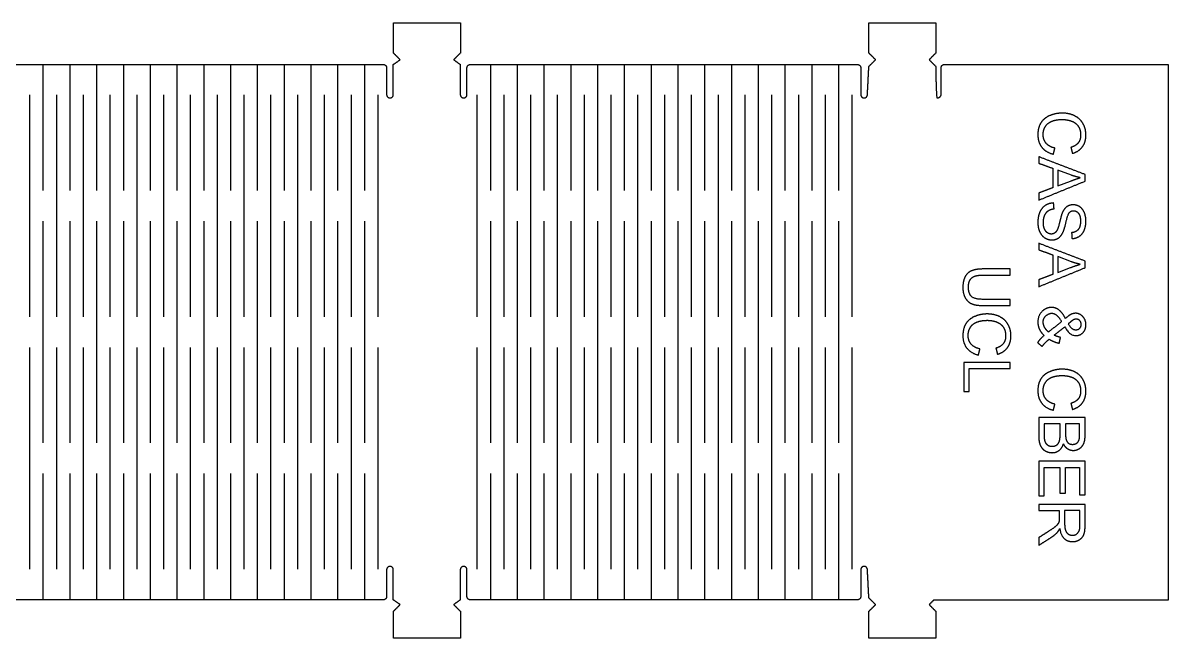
# Model space of a CAD drawing. Header units: millimetres. Extents: x -213 to 898, y -426 to 200.
# Drawn here: x 342.4 to 513.4, y -426.4 to -334.5 of the extents above; entities that cross this region are included whole.
import ezdxf

# ---------------------------------------------------------------- set-up
doc = ezdxf.new("R2010")
doc.units = ezdxf.units.MM
doc.layers.add('Cut', color=1, linetype='Continuous', true_color=0xff0000)
doc.layers.add('Line', color=18, linetype='Continuous', true_color=0x000000)

msp = doc.modelspace()

# ---------------------------------------------------------------- linework, layer by layer
at = {"layer": 'Cut'}
for p, q in [((345.4, -340.69), (345.4, -359.53)), ((349.4, -340.69), (349.4, -359.53)), ((353.4, -340.69), (353.4, -359.53)), ((357.4, -340.69), (357.4, -359.53)), ((361.4, -340.69), (361.4, -359.53)), ((365.4, -340.69), (365.4, -359.53)), ((369.4, -340.69), (369.4, -359.53)), ((373.4, -340.69), (373.4, -359.53)), ((377.4, -340.69), (377.4, -359.53)), ((381.4, -340.69), (381.4, -359.53)), ((385.4, -340.69), (385.4, -359.53)), ((389.4, -340.69), (389.4, -359.53)), ((393.4, -340.69), (393.4, -359.53)), ((412.21, -340.69), (412.21, -359.53)), ((416.21, -340.69), (416.21, -359.53)), ((420.21, -340.69), (420.21, -359.53)), ((424.21, -340.69), (424.21, -359.53)), ((428.21, -340.69), (428.21, -359.53)), ((432.21, -340.69), (432.21, -359.53)), ((436.21, -340.69), (436.21, -359.53)), ((440.21, -340.69), (440.21, -359.53)), ((444.21, -340.69), (444.21, -359.53)), ((448.21, -340.69), (448.21, -359.53)), ((452.21, -340.69), (452.21, -359.53)), ((456.21, -340.69), (456.21, -359.53)), ((460.21, -340.69), (460.21, -359.53)), ((464.21, -340.69), (464.21, -359.53)), ((343.4, -345.24), (343.4, -378.39)), ((347.4, -345.24), (347.4, -378.39)), ((351.4, -345.24), (351.4, -378.39)), ((355.4, -345.24), (355.4, -378.39)), ((359.4, -345.24), (359.4, -378.39)), ((363.4, -345.24), (363.4, -378.39)), ((367.4, -345.24), (367.4, -378.39)), ((371.4, -345.24), (371.4, -378.39)), ((375.4, -345.24), (375.4, -378.39)), ((379.4, -345.24), (379.4, -378.39)), ((383.4, -345.24), (383.4, -378.39)), ((387.4, -345.24), (387.4, -378.39)), ((391.4, -345.24), (391.4, -378.39)), ((395.4, -345.24), (395.4, -378.39)), ((410.21, -345.24), (410.21, -378.39)), ((414.21, -345.24), (414.21, -378.39)), ((418.21, -345.24), (418.21, -378.39)), ((422.21, -345.24), (422.21, -378.39)), ((426.21, -345.24), (426.21, -378.39)), ((430.21, -345.24), (430.21, -378.39)), ((434.21, -345.24), (434.21, -378.39)), ((438.21, -345.24), (438.21, -378.39)), ((442.21, -345.24), (442.21, -378.39)), ((446.21, -345.24), (446.21, -378.39)), ((450.21, -345.24), (450.21, -378.39)), ((454.21, -345.24), (454.21, -378.39)), ((458.21, -345.24), (458.21, -378.39)), ((462.21, -345.24), (462.21, -378.39)), ((466.21, -345.24), (466.21, -378.39)), ((345.4, -364.11), (345.4, -397.25)), ((349.4, -364.11), (349.4, -397.25)), ((353.4, -364.11), (353.4, -397.25)), ((357.4, -364.11), (357.4, -397.25)), ((361.4, -364.11), (361.4, -397.25)), ((365.4, -364.11), (365.4, -397.25)), ((369.4, -364.11), (369.4, -397.25)), ((373.4, -364.11), (373.4, -397.25)), ((377.4, -364.11), (377.4, -397.25)), ((381.4, -364.11), (381.4, -397.25)), ((385.4, -364.11), (385.4, -397.25)), ((389.4, -364.11), (389.4, -397.25)), ((393.4, -364.11), (393.4, -397.25)), ((412.21, -364.11), (412.21, -397.25)), ((416.21, -364.11), (416.21, -397.25)), ((420.21, -364.11), (420.21, -397.25)), ((424.21, -364.11), (424.21, -397.25)), ((428.21, -364.11), (428.21, -397.25)), ((432.21, -364.11), (432.21, -397.25)), ((436.21, -364.11), (436.21, -397.25)), ((440.21, -364.11), (440.21, -397.25)), ((444.21, -364.11), (444.21, -397.25)), ((448.21, -364.11), (448.21, -397.25)), ((452.21, -364.11), (452.21, -397.25)), ((456.21, -364.11), (456.21, -397.25)), ((460.21, -364.11), (460.21, -397.25)), ((464.21, -364.11), (464.21, -397.25)), ((343.4, -382.97), (343.4, -416.11)), ((347.4, -382.97), (347.4, -416.11)), ((351.4, -382.97), (351.4, -416.11)), ((355.4, -382.97), (355.4, -416.11)), ((359.4, -382.97), (359.4, -416.11)), ((363.4, -382.97), (363.4, -416.11)), ((367.4, -382.97), (367.4, -416.11)), ((371.4, -382.97), (371.4, -416.11)), ((375.4, -382.97), (375.4, -416.11)), ((379.4, -382.97), (379.4, -416.11)), ((383.4, -382.97), (383.4, -416.11)), ((387.4, -382.97), (387.4, -416.11)), ((391.4, -382.97), (391.4, -416.11)), ((395.4, -382.97), (395.4, -416.11)), ((410.21, -382.97), (410.21, -416.11)), ((414.21, -382.97), (414.21, -416.11)), ((418.21, -382.97), (418.21, -416.11)), ((422.21, -382.97), (422.21, -416.11)), ((426.21, -382.97), (426.21, -416.11)), ((430.21, -382.97), (430.21, -416.11)), ((434.21, -382.97), (434.21, -416.11)), ((438.21, -382.97), (438.21, -416.11)), ((442.21, -382.97), (442.21, -416.11)), ((446.21, -382.97), (446.21, -416.11)), ((450.21, -382.97), (450.21, -416.11)), ((454.21, -382.97), (454.21, -416.11)), ((458.21, -382.97), (458.21, -416.11)), ((462.21, -382.97), (462.21, -416.11)), ((466.21, -382.97), (466.21, -416.11)), ((345.4, -401.83), (345.4, -420.69)), ((349.4, -401.83), (349.4, -420.69)), ((353.4, -401.83), (353.4, -420.69)), ((357.4, -401.83), (357.4, -420.69)), ((361.4, -401.83), (361.4, -420.69)), ((365.4, -401.83), (365.4, -420.69)), ((369.4, -401.83), (369.4, -420.69)), ((373.4, -401.83), (373.4, -420.69)), ((377.4, -401.83), (377.4, -420.69)), ((381.4, -401.83), (381.4, -420.69)), ((385.4, -401.83), (385.4, -420.69)), ((389.4, -401.83), (389.4, -420.69)), ((393.4, -401.83), (393.4, -420.69)), ((412.21, -401.83), (412.21, -420.69)), ((416.21, -401.83), (416.21, -420.69)), ((420.21, -401.83), (420.21, -420.69)), ((424.21, -401.83), (424.21, -420.69)), ((428.21, -401.83), (428.21, -420.69)), ((432.21, -401.83), (432.21, -420.69)), ((436.21, -401.83), (436.21, -420.69)), ((440.21, -401.83), (440.21, -420.69)), ((444.21, -401.83), (444.21, -420.69)), ((448.21, -401.83), (448.21, -420.69)), ((452.21, -401.83), (452.21, -420.69)), ((456.21, -401.83), (456.21, -420.69)), ((460.21, -401.83), (460.21, -420.69)), ((464.21, -401.83), (464.21, -420.69))]:
    msp.add_line(p, q, dxfattribs=at)
for points in [[(397.74, -339), (397.74, -336.75), (397.74, -334.5)], [(397.74, -334.5), (402.74, -334.5), (407.74, -334.5)], [(407.74, -334.5), (407.74, -336.75), (407.74, -339)], [(468.74, -339), (468.74, -336.75), (468.74, -334.5)], [(468.74, -334.5), (473.74, -334.5), (478.74, -334.5)], [(478.74, -334.5), (478.74, -336.75), (478.74, -339)], [(397.72, -340.71), (398.23, -340.36), (398.74, -340)], [(398.74, -340), (398.24, -339.5), (397.74, -339)], [(407.74, -339), (407.24, -339.5), (406.74, -340)], [(406.74, -340), (407.23, -340.36), (407.72, -340.71)], [(469.74, -340), (469.24, -339.5), (468.74, -339)], [(468.74, -341), (469.24, -340.5), (469.74, -340)], [(478.74, -339), (478.24, -339.5), (477.74, -340)], [(477.74, -340), (478.24, -340.5), (478.74, -341)], [(338.41, -340.71), (367.31, -340.71), (396.22, -340.71)], [(396.72, -341.21), (396.72, -343.21), (396.72, -345.21)], [(397.72, -345.21), (397.72, -342.96), (397.72, -340.71)], [(407.72, -340.71), (407.72, -342.96), (407.72, -345.21)], [(408.72, -345.21), (408.72, -343.21), (408.72, -341.21)], [(409.22, -340.71), (438.12, -340.71), (467.03, -340.71)], [(467.53, -341.21), (467.53, -343.21), (467.53, -345.21)], [(468.53, -345.21), (468.63, -343.11), (468.74, -341)], [(479.53, -345.21), (479.53, -343.21), (479.53, -341.21)], [(480.03, -340.71), (496.73, -340.71), (513.43, -340.71)], [(513.43, -340.71), (513.43, -380.71), (513.43, -420.71)], [(396.72, -416.19), (396.72, -418.19), (396.72, -420.19)], [(397.72, -420.69), (397.72, -418.44), (397.72, -416.19)], [(407.72, -416.19), (407.72, -418.44), (407.72, -420.69)], [(408.72, -420.19), (408.72, -418.19), (408.72, -416.19)], [(467.53, -416.19), (467.53, -418.19), (467.53, -420.19)], [(468.74, -420.4), (468.63, -418.29), (468.53, -416.19)], [(396.22, -420.69), (367.31, -420.69), (338.41, -420.69)], [(398.74, -421.4), (398.23, -421.04), (397.72, -420.69)], [(407.72, -420.69), (407.23, -421.04), (406.74, -421.4)], [(467.03, -420.69), (438.12, -420.69), (409.22, -420.69)], [(469.74, -421.4), (469.24, -420.9), (468.74, -420.4)], [(478.43, -420.71), (478.08, -421.06), (477.74, -421.4)], [(513.43, -420.71), (495.93, -420.71), (478.43, -420.71)], [(397.74, -422.4), (398.24, -421.9), (398.74, -421.4)], [(397.74, -426.4), (397.74, -424.4), (397.74, -422.4)], [(406.74, -421.4), (407.24, -421.9), (407.74, -422.4)], [(407.74, -422.4), (407.74, -424.4), (407.74, -426.4)], [(468.74, -422.4), (469.24, -421.9), (469.74, -421.4)], [(468.74, -426.4), (468.74, -424.4), (468.74, -422.4)], [(477.74, -421.4), (478.24, -421.9), (478.74, -422.4)], [(478.74, -422.4), (478.74, -424.4), (478.74, -426.4)], [(407.74, -426.4), (402.74, -426.4), (397.74, -426.4)], [(478.74, -426.4), (473.74, -426.4), (468.74, -426.4)]]:
    msp.add_open_spline(points, degree=2, dxfattribs=at)
for points, weights in [([(396.22, -340.71), (396.72, -340.71), (396.72, -341.21)], [1, 0.707111021291, 1]), ([(408.72, -341.21), (408.72, -340.71), (409.22, -340.71)], [1, 0.707106781187, 1]), ([(467.03, -340.71), (467.53, -340.71), (467.53, -341.21)], [1, 0.707115261361, 1]), ([(478.74, -341), (478.74, -345.1), (478.91, -345.71)], [1, 0.707106781187, 1]), ([(479.53, -341.21), (479.53, -340.71), (480.03, -340.71)], [1, 0.707106781187, 1]), ([(396.72, -345.21), (396.72, -345.71), (397.22, -345.71)], [1, 0.707106781187, 1]), ([(397.22, -345.71), (397.72, -345.71), (397.72, -345.21)], [1, 0.707106781187, 1]), ([(407.72, -345.21), (407.72, -345.71), (408.22, -345.71)], [1, 0.707106781187, 1]), ([(408.22, -345.71), (408.72, -345.71), (408.72, -345.21)], [1, 0.707106781187, 1]), ([(467.53, -345.21), (467.53, -345.71), (468.03, -345.71)], [1, 0.707106781187, 1]), ([(468.03, -345.71), (468.53, -345.71), (468.53, -345.21)], [1, 0.707106781187, 1]), ([(478.91, -345.71), (479.53, -345.71), (479.53, -345.21)], [1, 0.707106781187, 1]), ([(397.22, -415.69), (396.72, -415.69), (396.72, -416.19)], [1, 0.707106781187, 1]), ([(397.72, -416.19), (397.72, -415.69), (397.22, -415.69)], [1, 0.707106781187, 1]), ([(408.22, -415.69), (407.72, -415.69), (407.72, -416.19)], [1, 0.707106781187, 1]), ([(408.72, -416.19), (408.72, -415.69), (408.22, -415.69)], [1, 0.707106781187, 1]), ([(468.03, -415.69), (467.53, -415.69), (467.53, -416.19)], [1, 0.707106781187, 1]), ([(468.53, -416.19), (468.53, -415.69), (468.03, -415.69)], [1, 0.707106781187, 1]), ([(396.72, -420.19), (396.72, -420.69), (396.22, -420.69)], [1, 0.707111021291, 1]), ([(409.22, -420.69), (408.72, -420.69), (408.72, -420.19)], [1, 0.707106781187, 1]), ([(467.53, -420.19), (467.53, -420.69), (467.03, -420.69)], [1, 0.707115261361, 1])]:
    msp.add_rational_spline(points, weights, degree=2, dxfattribs=at)
at = {"layer": 'Line', "color": 18, "true_color": 0x000000}
for p, q in [((498.98, -357.25), (496.95, -356.49)), ((496.95, -356.49), (496.95, -358.84)), ((496.95, -358.84), (498.87, -358.12)), ((498.98, -370.18), (496.95, -369.42)), ((496.95, -369.42), (496.95, -371.77)), ((496.95, -371.77), (498.87, -371.05)), ((489.84, -375.8), (485.83, -375.8)), ((489.84, -376.72), (489.84, -375.8)), ((485.83, -376.72), (489.84, -376.72)), ((501.04, -393.46), (494.1, -393.46)), ((494.1, -393.46), (494.1, -396.1)), ((497.3, -394.38), (494.92, -394.38)), ((494.92, -394.38), (494.92, -396.1)), ((497.3, -395.98), (497.3, -394.38)), ((500.22, -394.38), (498.12, -394.38)), ((498.12, -394.38), (498.12, -395.88)), ((500.22, -395.76), (500.22, -394.38)), ((501.04, -396.06), (501.04, -393.46)), ((501.04, -406.44), (494.1, -406.44)), ((494.1, -406.44), (494.1, -407.36)), ((501.04, -409.52), (501.04, -406.44)), ((494.1, -407.36), (497.18, -407.36)), ((497.18, -407.36), (497.18, -408.42)), ((500.27, -407.36), (497.98, -407.36)), ((497.98, -407.36), (497.98, -409.33)), ((500.27, -409.55), (500.27, -407.36))]:
    msp.add_line(p, q, dxfattribs=at)
for points, knots in [([(499.14, -354), (500.1, -353.72), (500.63, -353.01), (501.16, -352.3), (501.16, -351.26), (501.16, -350.34), (500.74, -349.58), (500.32, -348.81), (499.51, -348.4), (498.7, -347.98), (497.62, -347.98), (496.63, -347.98), (495.76, -348.35), (494.89, -348.72), (494.44, -349.42), (493.98, -350.12), (493.98, -351.24), (493.98, -352.33), (494.58, -353.08), (495.17, -353.83), (496.3, -354.12)], [-21, -21, -21, -20, -20, -19, -19, -18, -18, -17, -17, -16, -16, -15, -15, -14, -14, -13, -13, -12, -12, -11, -11, -11]), ([(496.53, -353.2), (495.66, -353.01), (495.21, -352.48), (494.77, -351.94), (494.77, -351.17), (494.77, -350.53), (495.09, -349.99), (495.42, -349.45), (496.08, -349.19), (496.74, -348.93), (497.63, -348.93), (498.31, -348.93), (498.96, -349.15), (499.6, -349.37), (499.99, -349.9), (500.37, -350.44), (500.37, -351.24), (500.37, -351.94), (500.03, -352.39), (499.68, -352.85), (498.92, -353.1)], [-32, -32, -32, -31, -31, -30, -30, -29, -29, -28, -28, -27, -27, -26, -26, -25, -25, -24, -24, -23, -23, -22, -22, -22]), ([(496.33, -361.4), (495.63, -361.42), (495.08, -361.78), (494.53, -362.14), (494.26, -362.78), (493.98, -363.42), (493.98, -364.36), (493.98, -365.1), (494.25, -365.7), (494.53, -366.29), (495.02, -366.61), (495.51, -366.92), (496.06, -366.92), (496.62, -366.92), (497.05, -366.64), (497.47, -366.35), (497.75, -365.74), (497.94, -365.33), (498.2, -364.21), (498.45, -363.09), (498.69, -362.82), (498.93, -362.55), (499.31, -362.55), (499.74, -362.55), (500.04, -362.93), (500.35, -363.31), (500.35, -364.15), (500.35, -364.95), (500.01, -365.36), (499.67, -365.77), (499.02, -365.84)], [-50, -50, -50, -49, -49, -48, -48, -47, -47, -46, -46, -45, -45, -44, -44, -43, -43, -42, -42, -41, -41, -40, -40, -39, -39, -38, -38, -37, -37, -36, -36, -35, -35, -35]), ([(499.08, -366.72), (499.69, -366.69), (500.18, -366.38), (500.66, -366.06), (500.91, -365.47), (501.16, -364.88), (501.16, -364.11), (501.16, -363.41), (500.92, -362.84), (500.68, -362.26), (500.23, -361.96), (499.77, -361.67), (499.24, -361.67), (498.77, -361.67), (498.38, -361.91), (497.99, -362.15), (497.73, -362.65), (497.53, -363.03), (497.3, -363.99), (497.07, -364.95), (496.96, -365.23), (496.8, -365.66), (496.55, -365.85), (496.31, -366.04), (495.98, -366.04), (495.66, -366.04), (495.39, -365.84), (495.12, -365.65), (494.96, -365.24), (494.8, -364.84), (494.8, -364.32), (494.8, -363.73), (495.01, -363.25), (495.22, -362.78), (495.55, -362.55), (495.88, -362.33), (496.4, -362.27)], [-34, -34, -34, -33, -33, -32, -32, -31, -31, -30, -30, -29, -29, -28, -28, -27, -27, -26, -26, -25, -25, -24, -24, -23, -23, -22, -22, -21, -21, -20, -20, -19, -19, -18, -18, -17, -17, -16, -16, -16]), ([(485.83, -371.26), (484.73, -371.26), (484.09, -371.53), (483.45, -371.79), (483.12, -372.41), (482.78, -373.03), (482.78, -374.01), (482.78, -375.01), (483.17, -375.63), (483.55, -376.25), (484.17, -376.48), (484.78, -376.72), (485.83, -376.72)], [-8, -8, -8, -7, -7, -6, -6, -5, -5, -4, -4, -3, -3, -2, -2, -2]), ([(485.83, -375.8), (484.53, -375.8), (484.07, -375.37), (483.61, -374.94), (483.61, -373.93), (483.61, -373.34), (483.84, -372.93), (484.07, -372.52), (484.5, -372.35), (484.93, -372.18), (485.83, -372.18)], [-16, -16, -16, -15, -15, -14, -14, -13, -13, -12, -12, -11, -11, -11]), ([(498.08, -378.66), (497.69, -377.83), (497.17, -377.42), (496.66, -377.01), (496.01, -377.01), (495.29, -377.01), (494.7, -377.51), (493.98, -378.14), (493.98, -379.2), (493.98, -379.78), (494.22, -380.28), (494.45, -380.77), (494.92, -381.19)], [-7, -7, -7, -6, -6, -5, -5, -4, -4, -3, -3, -2, -2, -1, -1, -1]), ([(497.53, -379.1), (497.11, -378.41), (496.76, -378.17), (496.41, -377.92), (496.06, -377.92), (495.64, -377.92), (495.19, -378.26), (494.73, -378.6), (494.73, -379.21), (494.73, -379.59), (494.97, -380), (495.21, -380.41), (495.59, -380.66)], [7, 7, 7, 8, 8, 9, 9, 10, 10, 11, 11, 12, 12, 13, 13, 13]), ([(497.99, -379.9), (498.69, -381.21), (499.67, -381.21), (500.29, -381.21), (500.72, -380.76), (501.16, -380.31), (501.16, -379.6), (501.16, -378.86), (500.69, -378.37), (500.23, -377.88), (499.61, -377.88), (499.3, -377.88), (498.96, -378.03), (498.62, -378.19), (498.08, -378.66)], [-14, -14, -14, -13, -13, -12, -12, -11, -11, -10, -10, -9, -9, -8, -8, -7, -7, -7]), ([(487.94, -384), (488.9, -383.72), (489.43, -383.01), (489.96, -382.3), (489.96, -381.26), (489.96, -380.34), (489.54, -379.58), (489.12, -378.81), (488.31, -378.4), (487.5, -377.98), (486.42, -377.98), (485.43, -377.98), (484.56, -378.35), (483.69, -378.72), (483.24, -379.42), (482.78, -380.12), (482.78, -381.24), (482.78, -382.33), (483.38, -383.08), (483.97, -383.83), (485.1, -384.12)], [-21, -21, -21, -20, -20, -19, -19, -18, -18, -17, -17, -16, -16, -15, -15, -14, -14, -13, -13, -12, -12, -11, -11, -11]), ([(485.33, -383.2), (484.46, -383.01), (484.01, -382.48), (483.57, -381.94), (483.57, -381.17), (483.57, -380.53), (483.89, -379.99), (484.22, -379.45), (484.88, -379.19), (485.54, -378.93), (486.43, -378.93), (487.11, -378.93), (487.76, -379.15), (488.4, -379.37), (488.79, -379.9), (489.17, -380.44), (489.17, -381.24), (489.17, -381.94), (488.83, -382.39), (488.48, -382.85), (487.72, -383.1)], [-32, -32, -32, -31, -31, -30, -30, -29, -29, -28, -28, -27, -27, -26, -26, -25, -25, -24, -24, -23, -23, -22, -22, -22]), ([(498.53, -379.46), (498.86, -380.02), (499.11, -380.18), (499.35, -380.34), (499.65, -380.34), (500.01, -380.34), (500.23, -380.12), (500.46, -379.89), (500.46, -379.56), (500.46, -379.21), (500.23, -378.98), (500.01, -378.75), (499.69, -378.75), (499.53, -378.75), (499.35, -378.84), (499.17, -378.92), (498.97, -379.08)], [0, 0, 0, 1, 1, 2, 2, 3, 3, 4, 4, 5, 5, 6, 6, 7, 7, 8, 8, 8]), ([(499.14, -392.25), (500.1, -391.97), (500.63, -391.26), (501.16, -390.55), (501.16, -389.51), (501.16, -388.59), (500.74, -387.82), (500.32, -387.06), (499.51, -386.64), (498.7, -386.23), (497.62, -386.23), (496.63, -386.23), (495.76, -386.6), (494.89, -386.96), (494.44, -387.67), (493.98, -388.37), (493.98, -389.49), (493.98, -390.58), (494.58, -391.33), (495.17, -392.08), (496.3, -392.36)], [-21, -21, -21, -20, -20, -19, -19, -18, -18, -17, -17, -16, -16, -15, -15, -14, -14, -13, -13, -12, -12, -11, -11, -11]), ([(496.53, -391.45), (495.66, -391.26), (495.21, -390.72), (494.77, -390.19), (494.77, -389.42), (494.77, -388.78), (495.09, -388.24), (495.42, -387.69), (496.08, -387.43), (496.74, -387.18), (497.63, -387.18), (498.31, -387.18), (498.96, -387.39), (499.6, -387.61), (499.99, -388.15), (500.37, -388.69), (500.37, -389.49), (500.37, -390.18), (500.03, -390.64), (499.68, -391.1), (498.92, -391.34)], [-32, -32, -32, -31, -31, -30, -30, -29, -29, -28, -28, -27, -27, -26, -26, -25, -25, -24, -24, -23, -23, -22, -22, -22]), ([(494.1, -396.1), (494.1, -396.77), (494.22, -397.22), (494.33, -397.68), (494.56, -397.98), (494.79, -398.29), (495.2, -398.49), (495.62, -398.7), (496.11, -398.7), (496.72, -398.7), (497.16, -398.36), (497.61, -398.02), (497.79, -397.39)], [-13, -13, -13, -12, -12, -11, -11, -10, -10, -9, -9, -8, -8, -7, -7, -7]), ([(494.92, -396.1), (494.92, -396.55), (494.95, -396.73), (495.01, -397.05), (495.14, -397.26), (495.27, -397.47), (495.53, -397.61), (495.78, -397.75), (496.11, -397.75), (496.5, -397.75), (496.79, -397.55), (497.07, -397.35), (497.19, -397), (497.3, -396.64), (497.3, -395.98)], [1, 1, 1, 2, 2, 3, 3, 4, 4, 5, 5, 6, 6, 7, 7, 8, 8, 8]), ([(497.79, -397.39), (498.03, -397.88), (498.43, -398.12), (498.82, -398.36), (499.26, -398.36), (499.74, -398.36), (500.18, -398.09), (500.62, -397.82), (500.83, -397.34), (501.04, -396.86), (501.04, -396.06)], [-7, -7, -7, -6, -6, -5, -5, -4, -4, -3, -3, -2, -2, -2]), ([(498.12, -395.88), (498.12, -396.49), (498.2, -396.75), (498.31, -397.1), (498.55, -397.28), (498.79, -397.46), (499.15, -397.46), (499.5, -397.46), (499.76, -397.29), (500.03, -397.13), (500.12, -396.82), (500.22, -396.51), (500.22, -395.76)], [1, 1, 1, 2, 2, 3, 3, 4, 4, 5, 5, 6, 6, 7, 7, 7]), ([(497.15, -408.93), (497.1, -409.15), (496.96, -409.35), (496.83, -409.56), (496.5, -409.82), (496.17, -410.08), (495.54, -410.48)], [-15, -15, -15, -14, -14, -13, -13, -12, -12, -12]), ([(495.99, -411.35), (496.54, -410.99), (496.91, -410.59), (497.08, -410.4), (497.26, -410.03)], [-9, -9, -9, -8, -8, -7, -7, -7]), ([(497.26, -410.03), (497.39, -411.03), (497.9, -411.51), (498.41, -411.99), (499.14, -411.99), (499.72, -411.99), (500.19, -411.7), (500.66, -411.41), (500.85, -410.93), (501.04, -410.44), (501.04, -409.52)], [-7, -7, -7, -6, -6, -5, -5, -4, -4, -3, -3, -2, -2, -2]), ([(497.98, -409.33), (497.98, -409.96), (498.11, -410.32), (498.24, -410.67), (498.52, -410.86), (498.81, -411.04), (499.14, -411.04), (499.64, -411.04), (499.95, -410.68), (500.27, -410.33), (500.27, -409.55)], [1, 1, 1, 2, 2, 3, 3, 4, 4, 5, 5, 6, 6, 6])]:
    msp.add_open_spline(points, degree=2, knots=knots, dxfattribs=at)
for points in [[(496.3, -354.12), (496.42, -353.66), (496.53, -353.2)], [(498.92, -353.1), (499.03, -353.55), (499.14, -354)], [(494.1, -354.49), (494.1, -354.97), (494.1, -355.46)], [(501.04, -357.15), (497.57, -355.82), (494.1, -354.49)], [(494.1, -355.46), (495.15, -355.84), (496.2, -356.22)], [(496.2, -356.22), (496.2, -357.67), (496.2, -359.12)], [(500.31, -357.62), (499.64, -357.49), (498.98, -357.25)], [(501.04, -358.14), (501.04, -357.65), (501.04, -357.15)], [(494.1, -360.98), (497.57, -359.56), (501.04, -358.14)], [(496.2, -359.12), (495.15, -359.53), (494.1, -359.93)], [(498.87, -358.12), (499.75, -357.79), (500.31, -357.62)], [(494.1, -359.93), (494.1, -360.46), (494.1, -360.98)], [(496.4, -362.27), (496.37, -361.83), (496.33, -361.4)], [(499.02, -365.84), (499.05, -366.28), (499.08, -366.72)], [(494.1, -367.42), (494.1, -367.9), (494.1, -368.39)], [(501.04, -370.08), (497.57, -368.75), (494.1, -367.42)], [(494.1, -368.39), (495.15, -368.77), (496.2, -369.15)], [(496.2, -369.15), (496.2, -370.6), (496.2, -372.06)], [(494.1, -373.91), (497.57, -372.49), (501.04, -371.07)], [(498.87, -371.05), (499.75, -370.72), (500.31, -370.55)], [(500.31, -370.55), (499.64, -370.42), (498.98, -370.18)], [(501.04, -371.07), (501.04, -370.58), (501.04, -370.08)], [(489.84, -371.26), (487.83, -371.26), (485.83, -371.26)], [(485.83, -372.18), (487.84, -372.18), (489.84, -372.18)], [(489.84, -372.18), (489.84, -371.72), (489.84, -371.26)], [(496.2, -372.06), (495.15, -372.46), (494.1, -372.86)], [(494.1, -372.86), (494.1, -373.39), (494.1, -373.91)], [(495.59, -380.66), (496.56, -379.88), (497.53, -379.1)], [(498.97, -379.08), (498.75, -379.27), (498.53, -379.46)], [(494.92, -381.19), (494.27, -381.74), (493.94, -382.26)], [(496.4, -381.15), (497.19, -380.52), (497.99, -379.9)], [(497.37, -381.48), (496.82, -381.36), (496.4, -381.15)], [(487.72, -383.1), (487.83, -383.55), (487.94, -384)], [(493.94, -382.26), (494.28, -382.55), (494.62, -382.83)], [(494.62, -382.83), (495.05, -382.23), (495.68, -381.75)], [(495.68, -381.75), (496.27, -382.14), (497.18, -382.36)], [(497.18, -382.36), (497.27, -381.92), (497.37, -381.48)], [(485.1, -384.12), (485.22, -383.66), (485.33, -383.2)], [(482.9, -385.21), (482.9, -387.38), (482.9, -389.55)], [(489.84, -385.21), (486.37, -385.21), (482.9, -385.21)], [(483.72, -389.55), (483.72, -387.84), (483.72, -386.13)], [(483.72, -386.13), (486.78, -386.13), (489.84, -386.13)], [(489.84, -386.13), (489.84, -385.67), (489.84, -385.21)], [(482.9, -389.55), (483.31, -389.55), (483.72, -389.55)], [(496.3, -392.36), (496.42, -391.91), (496.53, -391.45)], [(498.92, -391.34), (499.03, -391.79), (499.14, -392.25)], [(494.1, -399.98), (494.1, -402.57), (494.1, -405.16)], [(501.04, -399.98), (497.57, -399.98), (494.1, -399.98)], [(501.04, -405), (501.04, -402.49), (501.04, -399.98)], [(494.92, -405.16), (494.92, -403.03), (494.92, -400.9)], [(494.92, -400.9), (496.1, -400.9), (497.28, -400.9)], [(497.28, -400.9), (497.28, -402.82), (497.28, -404.74)], [(498.09, -404.74), (498.09, -402.82), (498.09, -400.9)], [(498.09, -400.9), (499.16, -400.9), (500.22, -400.9)], [(500.22, -400.9), (500.22, -402.95), (500.22, -405)], [(494.1, -405.16), (494.51, -405.16), (494.92, -405.16)], [(497.28, -404.74), (497.69, -404.74), (498.09, -404.74)], [(500.22, -405), (500.63, -405), (501.04, -405)], [(497.18, -408.42), (497.18, -408.78), (497.15, -408.93)], [(495.54, -410.48), (494.82, -410.94), (494.1, -411.4)], [(494.1, -412.55), (495.04, -411.95), (495.99, -411.35)], [(494.1, -411.4), (494.1, -411.98), (494.1, -412.55)]]:
    msp.add_open_spline(points, degree=2, dxfattribs=at)

doc.saveas('drawing.dxf')
